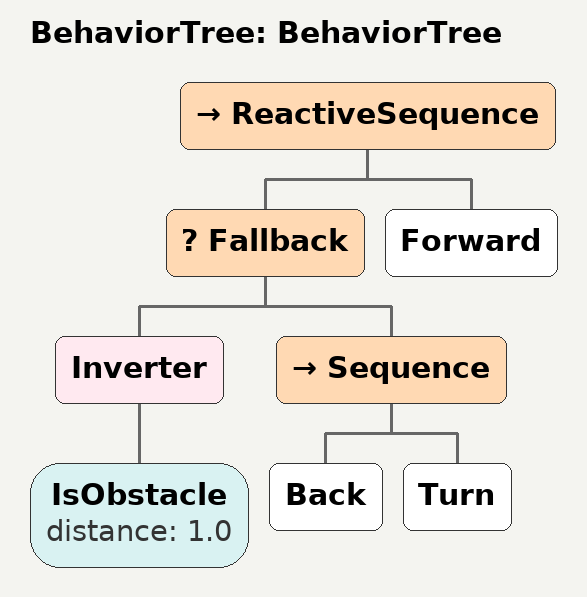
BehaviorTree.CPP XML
<?xml version="1.0" encoding="UTF-8"?>
<root BTCPP_format="3" main_tree_to_execute="BehaviorTree">
  <BehaviorTree ID="BehaviorTree">
    <ReactiveSequence>
      <Fallback>
        <Inverter>
          <IsObstacle distance="1.0"/>
        </Inverter>
        <Sequence>
          <Back/>
          <Turn/>
        </Sequence>
      </Fallback>
      <Forward/>
    </ReactiveSequence>
  </BehaviorTree>

</root>
